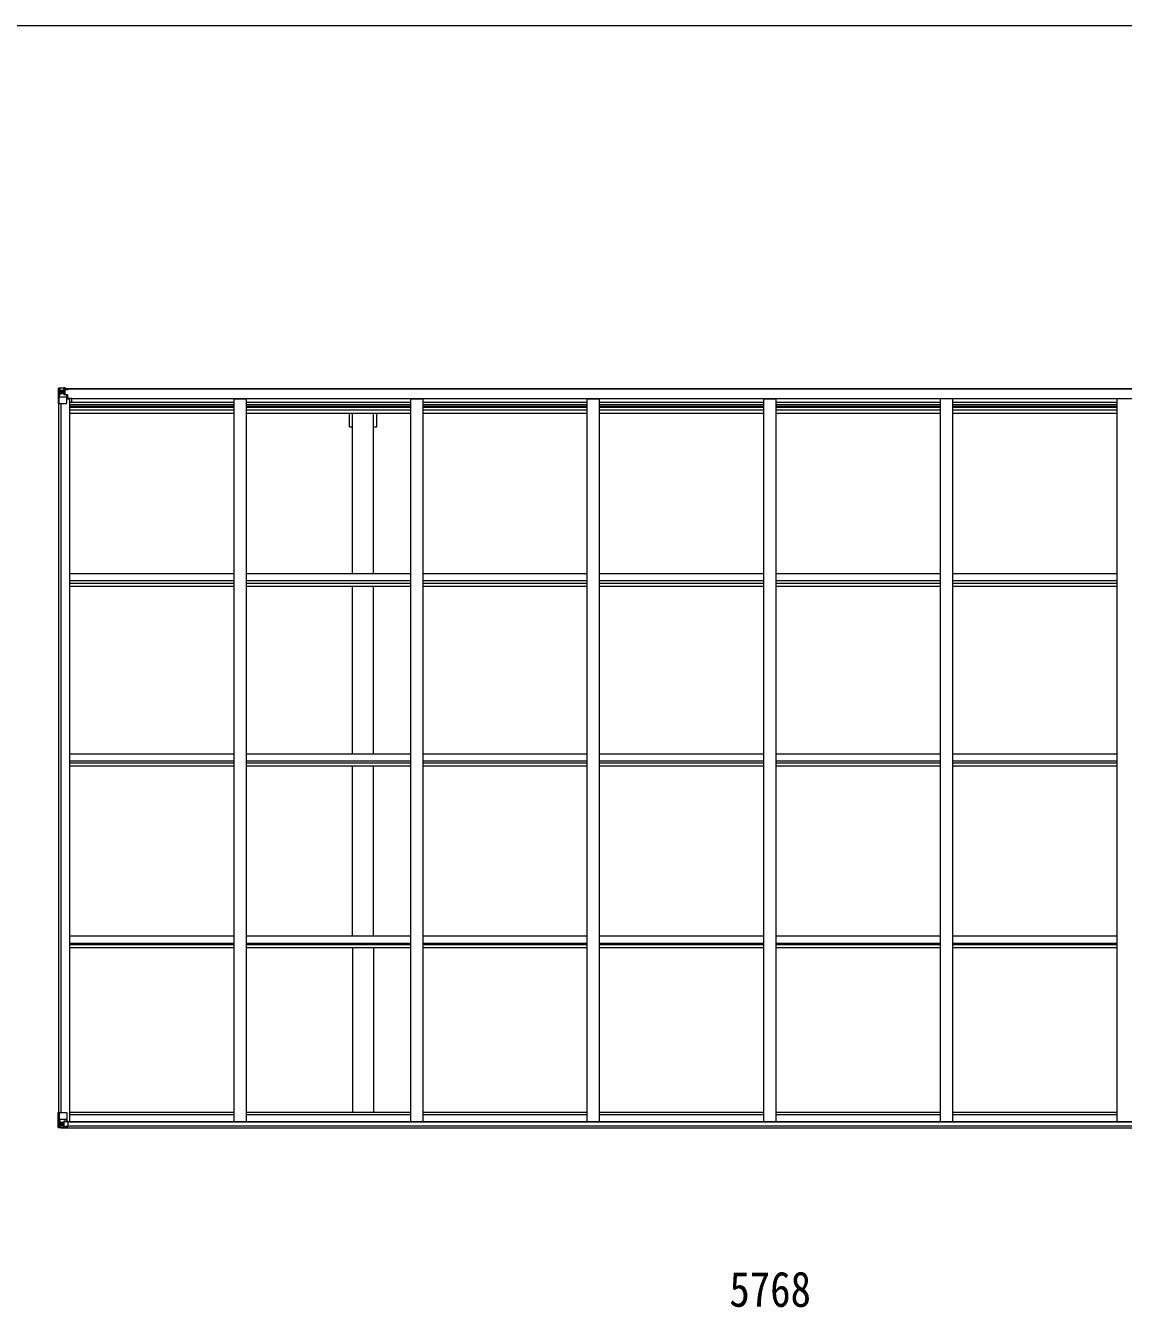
# Model space of a CAD drawing. Units: millimetres at full size, sheet at 1:30; details may follow other scales. Extents: x -8385 to 8479, y -5853 to 5787.
# Drawn here: x -360 to 4091, y 590 to 5787 of the extents above; entities that cross this region are included whole.
import ezdxf
from ezdxf.enums import TextEntityAlignment as Align

# ---------------------------------------------------------------- set-up
doc = ezdxf.new("R2010")
doc.units = ezdxf.units.MM
doc.header["$LTSCALE"] = 30
for name, color, linetype, lineweight in [('0-1_本体', 4, 'Continuous', 9), ('0-2_部品', 7, 'Continuous', 9), ('0-A_寸法', 6, 'Continuous', 9), ('F-0_240', 7, 'Continuous', 9)]:
    doc.layers.add(name, color=color, linetype=linetype, lineweight=lineweight)
doc.styles.add('ＭＳ ゴシック', font='')
doc.styles.get('ＭＳ ゴシック').set_extended_font_data('MS Gothic')

msp = doc.modelspace()

# ---------------------------------------------------------------- linework, layer by layer
at = {"layer": '0-1_本体'}
for p, q in [((-204.37, 4316.31), (5520.63, 4316.31)), ((-204.37, 4314.25), (5520.63, 4314.25)), ((-193.87, 4274.62), (-180.87, 4274.62)), ((-180.87, 1344.1), (-180.87, 4274.62)), ((-173.37, 4276.05), (5489.63, 4276.05)), ((-173.37, 4260.97), (-173.37, 4276.05)), ((485.13, 4274.01), (535.13, 4274.01)), ((485.13, 1344.1), (485.13, 4274.01)), ((535.13, 1344.1), (535.13, 4274.01)), ((1201.13, 4274.01), (1251.13, 4274.01)), ((1201.13, 1344.1), (1201.13, 4274.01)), ((1251.13, 1344.1), (1251.13, 4274.01)), ((1917.13, 4274.01), (1967.13, 4274.01)), ((1917.13, 1344.1), (1917.13, 4274.01)), ((1967.13, 1344.1), (1967.13, 4274.01)), ((2633.13, 4274.01), (2683.13, 4274.01)), ((2633.13, 1344.1), (2633.13, 4274.01)), ((2683.13, 1344.1), (2683.13, 4274.01)), ((3399.13, 4274.01), (3349.13, 4274.01)), ((3349.13, 1344.1), (3349.13, 4274.01)), ((3399.13, 1344.1), (3399.13, 4274.01)), ((4115.13, 4274.01), (4065.13, 4274.01)), ((4065.13, 1344.1), (4065.13, 4274.01)), ((-225.87, 1380.45), (-225.87, 4255.54)), ((-216.87, 1380.45), (-216.87, 4255.54)), ((-216.17, 1380.45), (-216.17, 4255.54)), ((-180.87, 4260.97), (485.13, 4260.97)), ((-180.87, 4251.61), (485.13, 4251.61)), ((-180.87, 4244.53), (485.13, 4244.53)), ((-180.87, 4240.75), (485.13, 4240.75)), ((-180.87, 4229.4), (485.13, 4229.4)), ((-180.87, 4216.58), (485.13, 4216.58)), ((535.13, 4260.97), (1201.13, 4260.97)), ((535.13, 4251.61), (1201.13, 4251.61)), ((535.13, 4244.53), (1201.13, 4244.53)), ((535.13, 4240.75), (1201.13, 4240.75)), ((535.13, 4229.4), (1201.13, 4229.4)), ((535.13, 4216.58), (1201.13, 4216.58)), ((953.13, 4160.31), (953.13, 4216.58)), ((965.63, 3565.82), (965.63, 4216.58)), ((1050.63, 3565.82), (1050.63, 4216.58)), ((1251.13, 4260.97), (1917.13, 4260.97)), ((1251.13, 4251.61), (1917.13, 4251.61)), ((1251.13, 4244.53), (1917.13, 4244.53)), ((1251.13, 4240.75), (1917.13, 4240.75)), ((1251.13, 4229.4), (1917.13, 4229.4)), ((1251.13, 4216.58), (1917.13, 4216.58)), ((1967.13, 4260.97), (2633.13, 4260.97)), ((1967.13, 4251.61), (2633.13, 4251.61)), ((1967.13, 4244.53), (2633.13, 4244.53)), ((1967.13, 4240.75), (2633.13, 4240.75)), ((1967.13, 4229.4), (2633.13, 4229.4)), ((1967.13, 4216.58), (2633.13, 4216.58)), ((2683.13, 4260.97), (3349.13, 4260.97)), ((2683.13, 4251.61), (3349.13, 4251.61)), ((2683.13, 4244.53), (3349.13, 4244.53)), ((2683.13, 4240.75), (3349.13, 4240.75)), ((2683.13, 4229.4), (3349.13, 4229.4)), ((2683.13, 4216.58), (3349.13, 4216.58)), ((3399.13, 4260.97), (4065.13, 4260.97)), ((3399.13, 4251.61), (4065.13, 4251.61)), ((3399.13, 4244.53), (4065.13, 4244.53)), ((3399.13, 4240.75), (4065.13, 4240.75)), ((3399.13, 4229.4), (4065.13, 4229.4)), ((3399.13, 4216.58), (4065.13, 4216.58)), ((953.13, 4160.31), (965.63, 4160.31)), ((-180.08, 3565.82), (485.92, 3565.82)), ((-180.08, 3536.74), (485.92, 3536.74)), ((535.92, 3565.82), (1201.92, 3565.82)), ((535.92, 3536.74), (1201.92, 3536.74)), ((1251.92, 3565.82), (1917.92, 3565.82)), ((1251.92, 3536.74), (1917.92, 3536.74)), ((1967.92, 3565.82), (2633.92, 3565.82)), ((1967.92, 3536.74), (2633.92, 3536.74)), ((2683.92, 3565.82), (3349.92, 3565.82)), ((2683.92, 3536.74), (3349.92, 3536.74)), ((3399.92, 3565.82), (4065.92, 3565.82)), ((3399.92, 3536.74), (4065.92, 3536.74)), ((-180.08, 3527.25), (485.92, 3527.25)), ((-180.08, 3514.36), (485.92, 3514.36)), ((535.92, 3527.25), (1201.92, 3527.25)), ((535.92, 3514.36), (1201.92, 3514.36)), ((965.63, 2835), (965.63, 3514.36)), ((1050.63, 2835), (1050.63, 3514.36)), ((1251.92, 3527.25), (1917.92, 3527.25)), ((1251.92, 3514.36), (1917.92, 3514.36)), ((1967.92, 3527.25), (2633.92, 3527.25)), ((1967.92, 3514.36), (2633.92, 3514.36)), ((2683.92, 3527.25), (3349.92, 3527.25)), ((2683.92, 3514.36), (3349.92, 3514.36)), ((3399.92, 3527.25), (4065.92, 3527.25)), ((3399.92, 3514.36), (4065.92, 3514.36)), ((-180.87, 2835), (485.13, 2835)), ((535.13, 2835), (1201.13, 2835)), ((1251.13, 2835), (1917.13, 2835)), ((1967.13, 2835), (2633.13, 2835)), ((2683.13, 2835), (3349.13, 2835)), ((3399.13, 2835), (4065.13, 2835)), ((-180.87, 2805.55), (485.13, 2805.55)), ((-180.87, 2798.48), (485.13, 2798.48)), ((-180.87, 2785.51), (485.13, 2785.51)), ((535.13, 2805.55), (1201.13, 2805.55)), ((535.13, 2798.48), (1201.13, 2798.48)), ((535.13, 2785.51), (1201.13, 2785.51)), ((965.63, 2096.21), (965.63, 2785.51)), ((1050.63, 2096.21), (1050.63, 2785.51)), ((1251.13, 2805.55), (1917.13, 2805.55)), ((1251.13, 2798.48), (1917.13, 2798.48)), ((1251.13, 2785.51), (1917.13, 2785.51)), ((1967.13, 2805.55), (2633.13, 2805.55)), ((1967.13, 2798.48), (2633.13, 2798.48)), ((1967.13, 2785.51), (2633.13, 2785.51)), ((2683.13, 2805.55), (3349.13, 2805.55)), ((2683.13, 2798.48), (3349.13, 2798.48)), ((2683.13, 2785.51), (3349.13, 2785.51)), ((3399.13, 2805.55), (4065.13, 2805.55)), ((3399.13, 2798.48), (4065.13, 2798.48)), ((3399.13, 2785.51), (4065.13, 2785.51)), ((-180.08, 2096.21), (485.92, 2096.21)), ((535.92, 2096.21), (1201.92, 2096.21)), ((1251.92, 2096.21), (1917.92, 2096.21)), ((1967.92, 2096.21), (2633.92, 2096.21)), ((2683.92, 2096.21), (3349.92, 2096.21)), ((3399.92, 2096.21), (4065.92, 2096.21)), ((-180.08, 2066.48), (485.92, 2066.48)), ((-180.08, 2061.85), (485.92, 2061.85)), ((-180.08, 2048.83), (485.92, 2048.83)), ((535.92, 2066.48), (1201.92, 2066.48)), ((535.92, 2061.85), (1201.92, 2061.85)), ((535.92, 2048.83), (1201.92, 2048.83)), ((965.63, 2048.83), (965.63, 1381.32)), ((1050.63, 2048.83), (1050.63, 1381.32)), ((1251.92, 2066.48), (1917.92, 2066.48)), ((1251.92, 2061.85), (1917.92, 2061.85)), ((1251.92, 2048.83), (1917.92, 2048.83)), ((1967.92, 2066.48), (2633.92, 2066.48)), ((1967.92, 2061.85), (2633.92, 2061.85)), ((1967.92, 2048.83), (2633.92, 2048.83)), ((2683.92, 2066.48), (3349.92, 2066.48)), ((2683.92, 2061.85), (3349.92, 2061.85)), ((2683.92, 2048.83), (3349.92, 2048.83)), ((3399.92, 2066.48), (4065.92, 2066.48)), ((3399.92, 2061.85), (4065.92, 2061.85)), ((3399.92, 2048.83), (4065.92, 2048.83)), ((-180.87, 1381.32), (485.13, 1381.32)), ((-180.87, 1372.2), (485.13, 1372.2)), ((535.13, 1381.32), (1201.13, 1381.32)), ((535.13, 1372.2), (1201.13, 1372.2)), ((1251.13, 1381.32), (1917.13, 1381.32)), ((1251.13, 1372.2), (1917.13, 1372.2)), ((1967.13, 1381.32), (2633.13, 1381.32)), ((1967.13, 1372.2), (2633.13, 1372.2)), ((2683.13, 1381.32), (3349.13, 1381.32)), ((2683.13, 1372.2), (3349.13, 1372.2)), ((3399.13, 1381.32), (4065.13, 1381.32)), ((3399.13, 1372.2), (4065.13, 1372.2)), ((-199.37, 1318.65), (5515.63, 1318.65)), ((-189.91, 1344.1), (5522.13, 1344.1)), ((-189.37, 1341.74), (5505.63, 1341.74)), ((-189.37, 1326.08), (5505.63, 1326.08))]:
    msp.add_line(p, q, dxfattribs=at)
msp.add_lwpolyline([(1050.63, 4160.31), (1063.13, 4160.31), (1063.13, 4216.58)], dxfattribs=at)
at = {"layer": '0-2_部品'}
for p, q in [((-227.87, 4316.25), (-227.87, 4316.21)), ((-226.93, 4317.25), (-226.93, 4317.25)), ((-226.93, 4317.21), (-226.93, 4317.25)), ((-217.96, 4317.64), (-225.88, 4317.17)), ((-225.02, 4316.2), (-225.03, 4316.13)), ((-225.03, 4255.54), (-225.03, 4316.13)), ((-221.06, 4312.75), (-223.79, 4316.42)), ((-205.87, 4318.43), (-217.87, 4317.65)), ((-199.37, 4318.94), (-205.87, 4318.54)), ((-205.87, 4292.45), (-205.87, 4318.54)), ((-205.87, 4317.66), (-199.37, 4318.06)), ((-199.37, 4317.13), (-204.37, 4317.04)), ((-199.37, 4318.06), (-199.37, 4318.94)), ((-199.37, 4317.54), (-199.37, 4318.06)), ((-199.37, 4317.54), (-199.37, 4317.13)), ((-199.37, 4317.13), (-199.37, 4316.31)), ((-194.37, 4316.74), (-194.37, 4316.31)), ((-194.07, 4316.74), (-194.37, 4316.74)), ((-194.07, 4316.74), (-192.38, 4316.31)), ((-188.87, 4314.25), (-188.87, 4313.24)), ((-187.87, 4313.24), (-187.87, 4314.25)), ((-224.48, 4282.42), (-220.34, 4294.51)), ((-224.48, 4282.42), (-217.87, 4282.21)), ((-220.2, 4309.25), (-217.87, 4309.3)), ((-220.2, 4295.77), (-220.2, 4309.25)), ((-217.87, 4295.74), (-220.2, 4295.77)), ((-217.87, 4309.3), (-205.87, 4309.3)), ((-217.87, 4295.74), (-205.87, 4295.74)), ((-217.87, 4295.74), (-217.87, 4295.74)), ((-217.87, 4282.21), (-193.87, 4282.21)), ((-212.39, 4302.1), (-212.39, 4301.14)), ((-206.87, 4309.3), (-205.87, 4309.3)), ((-204.37, 4312.84), (-205.87, 4312.84)), ((-204.37, 4309.3), (-205.87, 4309.3)), ((-204.37, 4295.74), (-205.87, 4295.74)), ((-205.04, 4292.19), (-194.7, 4290.53)), ((-205.04, 4291.55), (-205.04, 4292.19)), ((-194.7, 4289.9), (-205.04, 4291.55)), ((-203.87, 4312.48), (-204.37, 4312.48)), ((-200.37, 4307.55), (-204.37, 4307.55)), ((-200.37, 4299.34), (-204.37, 4299.34)), ((-204.26, 4311.18), (-200.37, 4311.18)), ((-203.87, 4313.5), (-203.87, 4311.55)), ((-195.87, 4313.5), (-203.87, 4313.5)), ((-195.87, 4313.48), (-203.87, 4313.48)), ((-193.87, 4311.63), (-203.87, 4311.55)), ((-203.87, 4311.38), (-203.87, 4311.55)), ((-203.87, 4311.55), (-203.87, 4311.55)), ((-200.37, 4291.44), (-200.37, 4311.41)), ((-194.7, 4290.53), (-194.7, 4289.9)), ((-194.42, 4290.46), (-190.37, 4290.42)), ((-193.87, 4313.24), (-188.87, 4313.24)), ((-193.87, 4311.63), (-193.87, 4313.24)), ((-193.87, 4256.54), (-193.87, 4289.64)), ((-189.37, 4278.54), (-193.87, 4278.54)), ((-173.37, 4275.23), (-193.87, 4275.23)), ((-189.37, 4290.41), (-190.37, 4290.42)), ((-190.37, 4288.69), (-189.37, 4288.69)), ((-189.37, 4275.23), (-189.37, 4290.41)), ((-188.87, 4313.24), (-187.87, 4313.24)), ((-187.87, 4313.24), (-187.87, 4311.68)), ((-187.87, 4311.56), (-187.87, 4311.68)), ((-225.03, 4255.54), (-194.87, 4255.54)), ((-227.87, 1380.45), (-194.87, 1380.45)), ((-227.87, 1319.74), (-227.87, 1380.45)), ((-225.03, 1380.45), (-225.03, 1319.86)), ((-224.48, 1353.56), (-217.87, 1353.78)), ((-224.48, 1353.56), (-220.34, 1341.48)), ((-217.87, 1353.78), (-193.87, 1353.78)), ((-193.87, 1379.45), (-193.87, 1346.35)), ((-226.93, 1318.78), (-226.93, 1318.73)), ((-217.96, 1318.35), (-225.88, 1318.82)), ((-225.02, 1319.79), (-225.03, 1319.86)), ((-221.06, 1323.24), (-223.79, 1319.57)), ((-217.87, 1340.25), (-220.2, 1340.22)), ((-220.2, 1340.22), (-220.2, 1326.74)), ((-220.2, 1326.74), (-217.87, 1326.68)), ((-217.87, 1340.25), (-217.87, 1340.25)), ((-205.87, 1340.25), (-217.87, 1340.25)), ((-217.87, 1326.69), (-205.87, 1326.69)), ((-205.87, 1317.56), (-217.87, 1318.34)), ((-213.35, 1333.89), (-213.35, 1334.85)), ((-205.87, 1344.23), (-199.37, 1344.23)), ((-205.87, 1344.23), (-205.87, 1317.45)), ((-194.69, 1346.09), (-205.04, 1344.44)), ((-205.04, 1344.44), (-205.04, 1344.23)), ((-202.35, 1344.23), (-194.69, 1345.46)), ((-199.37, 1344.23), (-190.37, 1344.2)), ((-199.37, 1317.05), (-199.37, 1322.99)), ((-190.37, 1322.42), (-199.37, 1322.37)), ((-194.69, 1345.46), (-194.69, 1346.09)), ((-189.37, 1343.29), (-189.37, 1323.14))]:
    msp.add_line(p, q, dxfattribs=at)
for points in [[(-227.87, 4316.21), (-227.87, 4255.54), (-225.03, 4255.54)], [(-226.93, 4317.25), (-217.87, 4317.81), (-205.87, 4318.54)], [(-199.37, 4317.54), (-204.37, 4317.54), (-204.37, 4292.08)], [(-203.87, 4312.48), (-195.87, 4312.48), (-195.87, 4314.25)], [(-214.31, 4303.06), (-215.27, 4303.06), (-215.27, 4304.02), (-214.31, 4304.02)], [(-213.35, 4304.98), (-213.35, 4305.94), (-212.39, 4305.94), (-212.39, 4304.98)], [(-212.39, 4301.14), (-213.35, 4301.14), (-213.35, 4302.1)], [(-211.43, 4304.02), (-210.47, 4304.02), (-210.47, 4303.06), (-211.43, 4303.06)], [(-188.87, 4311.51), (-203.87, 4311.38), (-203.87, 4311.38)], [(-193.87, 4311.63), (-193.87, 4311.62), (-187.87, 4311.68)], [(-190.37, 4290.42), (-190.37, 4288.69), (-193.87, 4288.67)], [(-226.93, 1318.73), (-217.87, 1318.18), (-199.37, 1317.05)], [(-214.31, 1331.97), (-215.27, 1331.97), (-215.27, 1332.93), (-214.31, 1332.93)], [(-213.35, 1334.85), (-212.39, 1334.85), (-212.39, 1333.89)], [(-212.39, 1331.01), (-212.39, 1330.05), (-213.35, 1330.05), (-213.35, 1331.01)], [(-211.43, 1332.93), (-210.47, 1332.93), (-210.47, 1331.97), (-211.43, 1331.97)], [(-189.37, 1323.14), (-189.38, 1323.03), (-199.37, 1322.99)]]:
    msp.add_lwpolyline(points, dxfattribs=at)
for centre in [(-212.87, 4303.54), (-212.87, 1332.45)]:
    msp.add_circle(centre, 5.3, dxfattribs=at)
for centre, radius, start, end in [((-226.87, 4316.26), 1, 93.50017, 180.00079), ((-226.87, 4316.25), 0.999, 93.4424, 179.95083), ((-226.87, 4316.21), 0.999, 93.4424, 179.95083), ((-225.72, 4329.86), 12.7, 269.24466, 275.10311), ((-223.74, 4316.25), 1.28, 131.17831, 182.45895), ((-203.87, 4314), 0.5, 179.99802, 269.99691), ((-203.87, 4313.98), 0.5, 180.00109, 270.00109), ((-214.31, 4304.98), 0.96, 270, 0), ((-214.31, 4302.1), 0.96, 0, 90), ((-211.43, 4304.98), 0.96, 180, 270), ((-211.43, 4302.1), 0.96, 90, 180), ((-204.93, 4293.12), 0.937, 182.32209, 263.26766), ((-204.93, 4292.48), 0.937, 182.32209, 263.26766), ((-203.87, 4311.05), 0.5, 90.52895, 180.04464), ((-203.86, 4310.87), 0.513, 91.88028, 181.04707), ((-194.8, 4289.6), 0.937, 2.32209, 83.26766), ((-194.8, 4288.97), 0.937, 2.32209, 83.26766), ((-188.73, 4319.2), 7.69, 268.96999, 276.43426), ((-194.87, 4256.54), 1, 270, 0), ((-194.87, 1379.45), 1, 0, 90), ((-226.87, 1319.78), 0.999, 180.04917, 266.5576), ((-226.87, 1319.74), 0.999, 180.04917, 266.5576), ((-226.87, 1319.73), 1, 179.99921, 266.49983), ((-225.72, 1306.13), 12.7, 84.89689, 90.75534), ((-223.74, 1319.74), 1.28, 177.54105, 228.82169), ((-214.31, 1333.89), 0.96, 270, 0), ((-214.31, 1331.01), 0.96, 0, 90), ((-211.43, 1333.89), 0.96, 180, 270), ((-211.43, 1331.01), 0.96, 90, 180), ((-204.93, 1343.5), 0.937, 96.73234, 129.06602), ((-194.8, 1347.02), 0.937, 276.73234, 357.67791), ((-194.8, 1346.39), 0.937, 276.73234, 357.67791)]:
    msp.add_arc(centre, radius, start, end, dxfattribs=at)
for centre, major_axis, ratio, start_param, end_param in [((-25.93, 4329.57), (201, 12.36), 0.060933, 3.1373463, 3.1378449), ((-224.93, 4317.33), (2, 0.12), 0.060933, 3.1378449, 4.2119296), ((-224.74, 4314.24), (-0.02, 3), 0.466854, 5.5234897, 6.1575023), ((-223.76, 4284.77), (0.85, 2.32), 0.403757, 2.3087461, 3.2744049), ((-223.07, 4309.16), (0.03, 5), 0.573921, 4.7320603, 5.5159136), ((-221.61, 4295.79), (0, 3), 0.468246, 4.2703918, 4.7058971), ((-299.62, 4309.3), (81.75, 0), 0.061163, 0, 0.0007725), ((-223.76, 1351.22), (0.85, -2.32), 0.403757, 3.0087805, 3.9744392), ((-224.93, 1318.66), (2, -0.12), 0.060933, 2.0712557, 3.1453404), ((-25.93, 1306.42), (201, -12.36), 0.060933, 3.1453404, 3.145839), ((-224.74, 1321.75), (-0.02, -3), 0.466854, 0.125683, 0.7596956), ((-223.07, 1326.82), (0.03, -5), 0.573921, 0.7672717, 1.551125), ((-221.61, 1340.19), (0, -3), 0.468246, 1.5772882, 2.0127935), ((-299.62, 1326.69), (81.75, 0), 0.061163, 6.2824128, 6.2831853), ((-190.37, 1343.29), (1, -0.021), 0.906239, 0.0187047, 1.589501), ((-190.37, 1323.13), (1, 0.012), 0.707053, 4.7036637, 6.124411)]:
    msp.add_ellipse(centre, major_axis=major_axis, ratio=ratio, start_param=start_param, end_param=end_param, dxfattribs=at)
at = {"layer": 'F-0_240', "color": 5}
msp.add_line((-8385.45, 5787.34), (8054.55, 5787.34), dxfattribs=at)

# ---------------------------------------------------------------- texts
at = {"layer": '0-A_寸法', "color": 7, "style": 'ＭＳ ゴシック', "width": 0.85}
msp.add_text('5768', height=143, dxfattribs=at).set_placement((2493.13, 549.43), align=Align.BOTTOM_LEFT)

doc.saveas('drawing.dxf')
